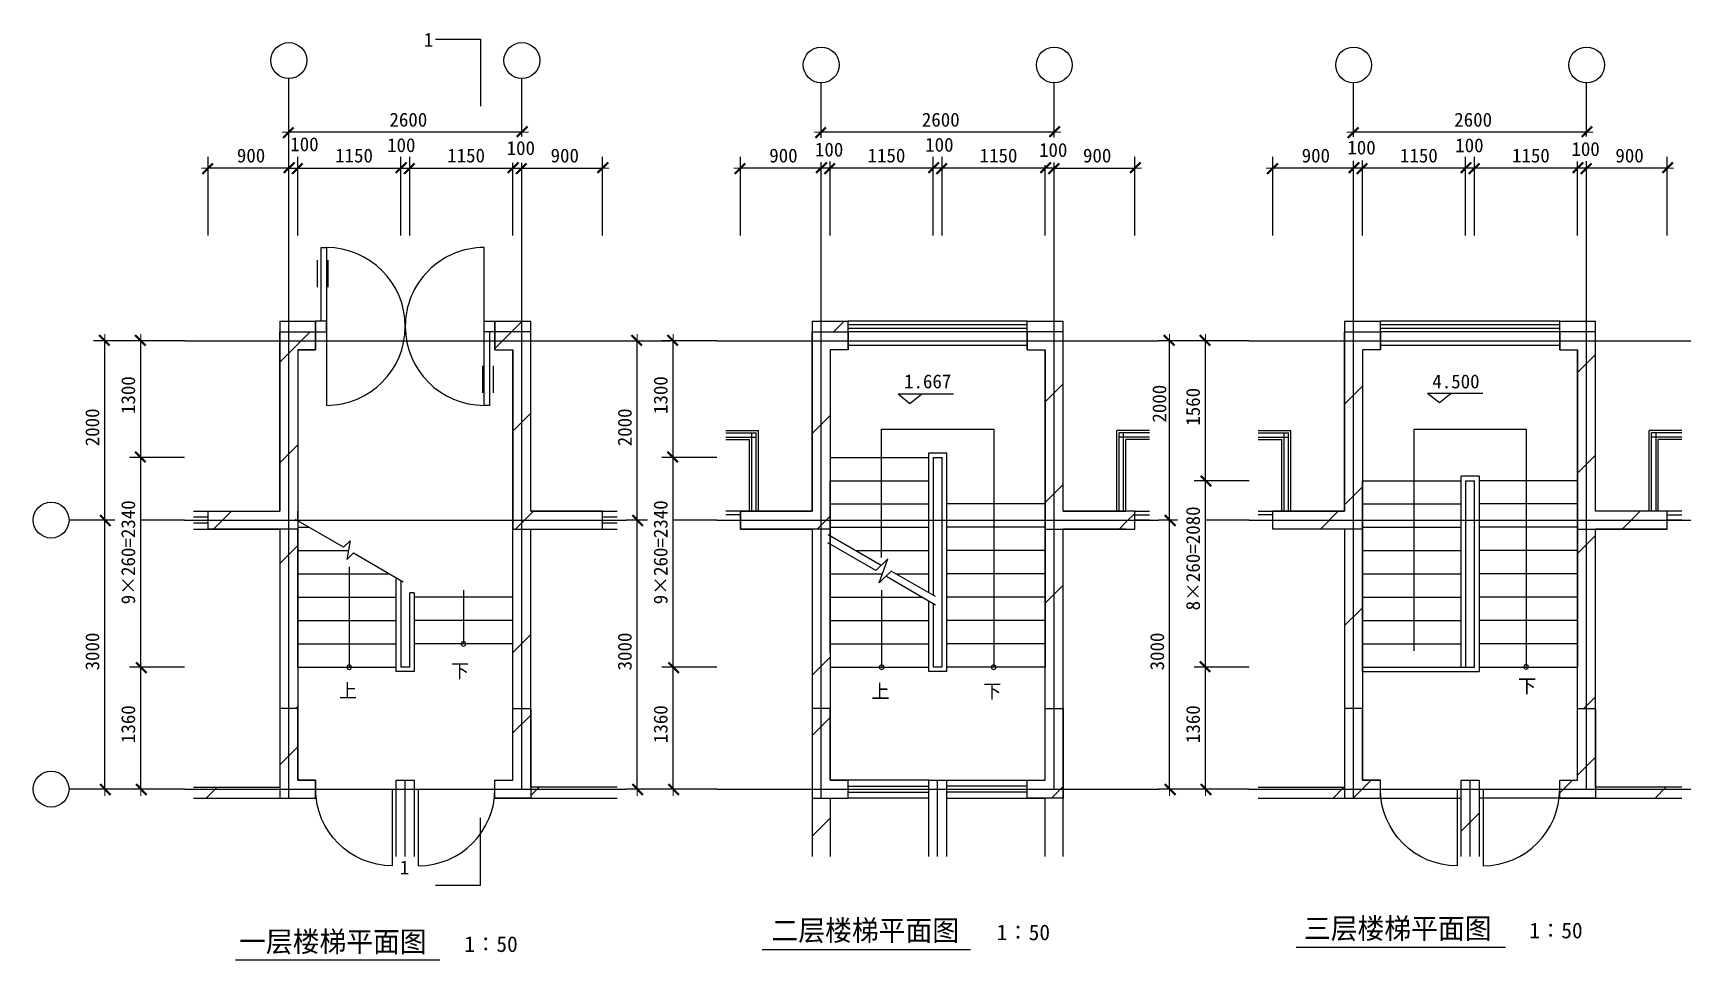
# Model space of a CAD drawing. Header units: metres. Extents: x 724 to 19218, y 17016 to 27352.
import ezdxf

# ---------------------------------------------------------------- set-up
doc = ezdxf.new("R2010")
doc.units = ezdxf.units.M
for name, color, linetype in [('AXIS', 3, 'Continuous'), ('BALCONY', 31, 'Continuous'), ('column', 142, 'Continuous'), ('DOTE', 1, 'Continuous'), ('PUB_DIM', 3, 'Continuous'), ('PUB_TEXT', 7, 'Continuous'), ('S_STAIR', 2, 'Continuous'), ('STAIR', 2, 'Continuous'), ('WALL', 5, 'Continuous'), ('WINDOW', 2, 'Continuous'), ('填充', 7, 'Continuous'), ('看线', 253, 'Continuous')]:
    doc.layers.add(name, color=color, linetype=linetype)
pattern_1 = [(45, (0, 0), (-561.266, 561.266), [])]

# ---------------------------------------------------------------- blocks, each defined once
blk = doc.blocks.new('_A19XPU')
for p, q in [((-0.49, 0.22), (-0.49, 0.37)), ((-0.43, 0.22), (-0.43, 0.37)), ((0.43, -0.22), (0.43, -0.37)), ((0.49, -0.22), (0.49, -0.37))]:
    blk.add_line(p, q)
for points in [[(-0.47, 0.03), (-0.47, 0.44), (-0.44, 0.44), (-0.44, -0.44)], [(0.47, -0.03), (0.47, -0.44), (0.44, -0.44), (0.44, 0.44)]]:
    blk.add_lwpolyline(points)
for points in [[(-0.5, 0.03), (-0.44, 0.03), (-0.44, -0.03), (-0.5, -0.03)], [(0.5, 0.03), (0.44, 0.03), (0.44, -0.03), (0.5, -0.03)]]:
    blk.add_lwpolyline(points, close=True)
for centre, start, end in [((-0.44, 0), 0, 90), ((0.44, 0), 90, 180), ((-0.44, 0), 270, 0), ((0.44, 0), 180, 270)]:
    blk.add_arc(centre, 0.44, start, end)
blk = doc.blocks.new('_dblk')
blk.add_line((-0.45, 0), (-0.45, -0.95))
blk.add_arc((-0.45, 0), 0.95, 270, 0)
blk = doc.blocks.new('_axiso')
blk.add_circle((0, 0), 0.5)
blk = doc.blocks.new('_wblk')
for p, q in [((-0.5, 0.5), (0.5, 0.5)), ((0.5, 0.17), (-0.5, 0.17)), ((0.5, -0.17), (-0.5, -0.17)), ((-0.5, -0.5), (0.5, -0.5))]:
    blk.add_line(p, q)
blk = doc.blocks.new('_dimx')
at = {"lineweight": 15}
blk.add_line((-150, 0), (150, 0), dxfattribs=at)
at = {"lineweight": 40}
blk.add_lwpolyline([(-107.7, -105.02), (124.88, 126.9)], dxfattribs=at)

msp = doc.modelspace()

# ---------------------------------------------------------------- hatches: boundary and pattern name
at = {"layer": '填充'}
h = msp.add_hatch(dxfattribs=at)
h.set_pattern_fill('ANSI31', scale=400)
h.paths.add_polyline_path([(3875.82, 24020.31), (3875.82, 24140.31), (3475.82, 24140.31), (3475.82, 24020.31)])
h = msp.add_hatch(dxfattribs=at)
h.set_pattern_fill('ANSI31', scale=400)
h.paths.add_polyline_path([(6275.82, 24020.31), (6275.82, 24140.31), (5875.82, 24140.31), (5875.82, 24020.31)])
h = msp.add_hatch(dxfattribs=at)
h.set_pattern_fill('ANSI31', scale=400)
h.paths.add_polyline_path([(9815.43, 24020.31), (9815.43, 24140.31), (9415.43, 24140.31), (9415.43, 24020.31)])
h = msp.add_hatch(dxfattribs=at)
h.set_pattern_fill('ANSI31', scale=400)
h.paths.add_polyline_path([(12215.43, 24020.31), (12215.43, 24140.31), (11815.43, 24140.31), (11815.43, 24020.31)])
h = msp.add_hatch(dxfattribs=at)
h.set_pattern_fill('ANSI31', scale=400)
h.paths.add_polyline_path([(15355.03, 24140.31), (15355.03, 24020.31), (15755.03, 24020.31), (15755.03, 24140.31)])
h = msp.add_hatch(dxfattribs=at)
h.set_pattern_fill('ANSI31', scale=400)
h.paths.add_polyline_path([(18155.03, 24020.31), (18155.03, 24140.31), (17755.03, 24140.31), (17755.03, 24020.31)])
h = msp.add_hatch(dxfattribs=at)
h.set_pattern_fill('AN31C', scale=250)
h.set_pattern_definition(pattern_1)
h.paths.add_polyline_path([(3675.82, 23820.31), (3875.82, 23820.31), (3875.82, 24020.31), (3475.82, 24020.31), (3475.82, 22020.31), (2675.82, 22020.31), (2675.82, 21820.31), (3475.82, 21820.31), (3675.82, 21820.31)])
h = msp.add_hatch(dxfattribs=at)
h.set_pattern_fill('AN31C', scale=250)
h.set_pattern_definition(pattern_1)
h.paths.add_polyline_path([(6275.82, 24020.31), (5875.82, 24020.31), (5875.82, 23820.31), (6075.82, 23820.31), (6075.82, 21820.31), (7075.82, 21820.31), (7075.82, 22020.31), (6275.82, 22020.31)])
h = msp.add_hatch(dxfattribs=at)
h.set_pattern_fill('AN31C', scale=250)
h.set_pattern_definition(pattern_1)
h.paths.add_polyline_path([(9615.43, 23820.31), (9815.43, 23820.31), (9815.43, 24020.31), (9415.43, 24020.31), (9415.43, 22020.31), (8615.43, 22020.31), (8615.43, 21820.31), (9415.43, 21820.31), (9615.43, 21820.31), (9615.43, 22360.31)])
h = msp.add_hatch(dxfattribs=at)
h.set_pattern_fill('AN31C', scale=250)
h.set_pattern_definition(pattern_1)
h.paths.add_polyline_path([(12215.43, 24020.31), (11815.43, 24020.31), (11815.43, 23820.31), (12015.43, 23820.31), (12015.43, 21820.31), (12915.43, 21820.31), (12915.43, 22020.31), (12215.43, 22020.31)])
h = msp.add_hatch(dxfattribs=at)
h.set_pattern_fill('AN31C', scale=250)
h.set_pattern_definition(pattern_1)
h.paths.add_polyline_path([(15555.03, 23820.31), (15755.03, 23820.31), (15755.03, 24020.31), (15355.03, 24020.31), (15355.03, 22020.31), (15291.76, 22020.31), (14555.03, 22020.31), (14555.03, 21820.31), (15555.03, 21820.31)])
h = msp.add_hatch(dxfattribs=at)
h.set_pattern_fill('AN31C', scale=250)
h.set_pattern_definition(pattern_1)
h.paths.add_polyline_path([(18155.03, 24020.31), (17755.03, 24020.31), (17755.03, 23820.31), (17955.03, 23820.31), (17955.03, 21820.31), (18955.03, 21820.31), (18955.03, 22020.31), (18218.29, 22020.31), (18155.03, 22020.31)])
h = msp.add_hatch(dxfattribs=at)
h.set_pattern_fill('AN31C', scale=250)
h.set_pattern_definition(pattern_1)
h.paths.add_polyline_path([(13015.43, 22020.31), (12915.43, 22020.31), (12915.43, 21820.31), (13015.43, 21820.31)])
h = msp.add_hatch(dxfattribs=at)
h.set_pattern_fill('ANSI31', scale=400)
h.paths.add_polyline_path([(3675.82, 21820.31), (3475.82, 21820.31), (3475.82, 19820.31), (3675.82, 19820.31)])
h = msp.add_hatch(dxfattribs=at)
h.set_pattern_fill('ANSI31', scale=400)
h.paths.add_polyline_path([(6075.82, 19820.31), (6275.82, 19820.31), (6275.82, 21820.31), (6075.82, 21820.31)])
h = msp.add_hatch(dxfattribs=at)
h.set_pattern_fill('ANSI31', scale=400)
h.paths.add_polyline_path([(9615.43, 21820.31), (9415.43, 21820.31), (9415.43, 19820.31), (9615.43, 19820.31)])
h = msp.add_hatch(dxfattribs=at)
h.set_pattern_fill('ANSI31', scale=400)
h.paths.add_polyline_path([(12215.43, 21820.31), (12015.43, 21820.31), (12015.43, 20280.31), (12015.43, 19820.31), (12215.43, 19820.31)])
h = msp.add_hatch(dxfattribs=at)
h.set_pattern_fill('ANSI31', scale=400)
h.paths.add_polyline_path([(15355.03, 19820.31), (15555.03, 19820.31), (15555.03, 21820.31), (15355.03, 21820.31)])
h = msp.add_hatch(dxfattribs=at)
h.set_pattern_fill('ANSI31', scale=400)
h.paths.add_polyline_path([(18155.03, 21820.31), (17955.03, 21820.31), (17955.03, 20280.31), (17955.03, 19820.31), (18155.03, 19820.31)])
h = msp.add_hatch(dxfattribs=at)
h.set_pattern_fill('AN31C', scale=250)
h.set_pattern_definition(pattern_1)
h.paths.add_polyline_path([(3675.82, 19820.31), (3475.82, 19820.31), (3475.82, 18940.31), (3475.82, 18820.31), (3875.82, 18820.31), (3875.82, 19020.31), (3675.82, 19020.31)])
h = msp.add_hatch(dxfattribs=at)
h.set_pattern_fill('AN31C', scale=250)
h.set_pattern_definition(pattern_1)
h.paths.add_polyline_path([(6275.82, 19820.31), (6075.82, 19820.31), (6075.82, 19020.31), (5875.82, 19020.31), (5875.82, 18820.31), (6275.82, 18820.31)])
h = msp.add_hatch(dxfattribs=at)
h.set_pattern_fill('AN31C', scale=250)
h.set_pattern_definition(pattern_1)
h.paths.add_polyline_path([(9615.43, 19820.31), (9415.43, 19820.31), (9415.43, 18820.31), (9815.43, 18820.31), (9815.43, 19020.31), (9615.43, 19020.31)])
h = msp.add_hatch(dxfattribs=at)
h.set_pattern_fill('AN31C', scale=250)
h.set_pattern_definition(pattern_1)
h.paths.add_polyline_path([(12215.43, 19820.31), (12015.43, 19820.31), (12015.43, 19020.31), (11815.43, 19020.31), (11815.43, 18820.31), (12015.43, 18820.31), (12215.43, 18820.31)])
h = msp.add_hatch(dxfattribs=at)
h.set_pattern_fill('AN31C', scale=250)
h.set_pattern_definition(pattern_1)
h.paths.add_polyline_path([(15555.03, 19820.31), (15355.03, 19820.31), (15355.03, 18820.31), (15755.03, 18820.31), (15755.03, 19020.31), (15555.03, 19020.31)])
h = msp.add_hatch(dxfattribs=at)
h.set_pattern_fill('AN31C', scale=250)
h.set_pattern_definition(pattern_1)
h.paths.add_polyline_path([(18155.03, 19820.31), (17955.03, 19820.31), (17955.03, 19020.31), (17755.03, 19020.31), (17755.03, 18820.31), (18155.03, 18820.31)])
h = msp.add_hatch(dxfattribs=at)
h.set_pattern_fill('ANSI31', scale=400)
h.paths.add_polyline_path([(3475.82, 18940.31), (2512.61, 18940.31), (2512.61, 18820.31), (3475.82, 18820.31)])
h = msp.add_hatch(dxfattribs=at)
h.set_pattern_fill('ANSI31', scale=400)
h.paths.add_polyline_path([(4975.82, 19020.31), (4775.82, 19020.31), (4775.82, 18170.14), (4975.82, 18170.14)])
h = msp.add_hatch(dxfattribs=at)
h.set_pattern_fill('ANSI31', scale=400)
h.paths.add_polyline_path([(7239.04, 18940.31), (6275.82, 18940.31), (6275.82, 18820.31), (7239.04, 18820.31)])
h = msp.add_hatch(dxfattribs=at)
h.set_pattern_fill('ANSI31', scale=400)
h.paths.add_polyline_path([(10715.43, 18170.14), (10915.43, 18170.14), (10915.43, 19020.31), (10715.43, 19020.31)])
h = msp.add_hatch(dxfattribs=at)
h.set_pattern_fill('ANSI31', scale=400)
h.paths.add_polyline_path([(15355.03, 18940.31), (14391.81, 18940.31), (14391.81, 18820.31), (15355.03, 18820.31)])
h = msp.add_hatch(dxfattribs=at)
h.set_pattern_fill('ANSI31', scale=400)
h.paths.add_polyline_path([(16855.03, 19020.31), (16655.03, 19020.31), (16655.03, 18170.14), (16855.03, 18170.14)])
h = msp.add_hatch(dxfattribs=at)
h.set_pattern_fill('ANSI31', scale=400)
h.paths.add_polyline_path([(19118.24, 18940.31), (18155.03, 18940.31), (18155.03, 18820.31), (19118.24, 18820.31)])
h = msp.add_hatch(dxfattribs=at)
h.set_pattern_fill('ANSI31', scale=400)
h.paths.add_polyline_path([(9615.43, 18820.31), (9415.43, 18820.31), (9415.43, 18170.14), (9615.43, 18170.14)])
h = msp.add_hatch(dxfattribs=at)
h.set_pattern_fill('ANSI31', scale=400)
h.paths.add_polyline_path([(12215.43, 18820.31), (12015.43, 18820.31), (12015.43, 18170.14), (12215.43, 18170.14)])

# ---------------------------------------------------------------- linework, layer by layer
for p, q in [((10374.26, 23328.32), (10505.96, 23221.68)), ((10374.26, 23328.32), (10991.4, 23328.32)), ((10505.96, 23221.68), (10637.67, 23328.32)), ((16281.32, 23337.22), (16413.03, 23230.57)), ((16281.32, 23337.22), (16898.46, 23337.22)), ((16413.03, 23230.57), (16544.73, 23337.22)), ((2981.45, 17016.06), (5260.17, 17016.06)), ((8856.67, 17133.19), (11181.74, 17133.19)), ((14814.94, 17156.53), (17151.52, 17156.53))]:
    msp.add_line(p, q)
at = {"layer": 'AXIS'}
for p, q in [((3575.82, 25195.6), (3575.82, 26846.13)), ((6175.82, 26197.63), (6175.82, 26846.13)), ((9515.43, 26185.56), (9515.43, 26796.65)), ((12115.4, 26187.59), (12115.4, 26796.65)), ((15455.03, 26194.68), (15455.03, 26796.65)), ((18055.03, 26199.79), (18055.03, 26796.65)), ((3575.82, 25096.65), (3575.82, 26371.65)), ((6175.32, 26246.65), (3576.32, 26246.65)), ((12114.93, 26246.65), (9515.93, 26246.65)), ((18054.53, 26246.65), (15455.53, 26246.65)), ((2675.82, 25096.65), (2675.82, 25971.65)), ((3575.82, 25096.65), (3575.82, 25971.65)), ((6175.82, 25195.6), (6175.82, 25904.36)), ((7075.82, 25096.65), (7075.82, 25971.65)), ((8615.43, 25096.65), (8615.43, 25971.65)), ((9515.43, 25096.65), (9515.43, 25914.42)), ((9615.43, 25096.65), (9615.43, 25919.17)), ((10765.43, 25096.65), (10765.43, 25971.65)), ((10765.43, 25096.65), (10765.43, 25971.65)), ((10865.43, 25096.65), (10865.43, 25971.65)), ((10865.43, 25096.65), (10865.43, 25971.65)), ((12115.4, 25096.65), (12115.4, 25910.17)), ((13015.43, 25096.65), (13015.43, 25971.65)), ((15455.03, 25096.65), (15455.03, 25925.88)), ((18055.03, 25096.65), (18055.03, 25922.05)), ((3575.32, 25846.65), (2676.32, 25846.65)), ((6176.32, 25846.65), (7075.32, 25846.65)), ((9514.93, 25846.65), (8615.93, 25846.65)), ((9514.93, 25846.65), (9514.43, 25846.65)), ((9615.43, 25846.65), (9515.43, 25846.65)), ((10764.93, 25846.65), (9615.93, 25846.65)), ((9615.93, 25846.65), (9616.43, 25846.65)), ((10764.93, 25846.65), (10764.43, 25846.65)), ((10865.43, 25846.65), (10765.43, 25846.65)), ((12014.93, 25846.65), (10865.93, 25846.65)), ((10865.93, 25846.65), (10866.43, 25846.65)), ((12014.93, 25846.65), (12014.43, 25846.65)), ((12015.43, 25096.65), (12015.43, 25879.43)), ((12115.43, 25846.65), (12015.43, 25846.65)), ((12115.93, 25846.65), (13014.93, 25846.65)), ((12115.93, 25846.65), (12116.43, 25846.65))]:
    msp.add_line(p, q, dxfattribs=at)
at = {"layer": 'BALCONY'}
for p, q in [((8452.21, 22920.31), (8815.43, 22920.31)), ((8452.21, 22820.31), (8715.43, 22820.31)), ((8715.43, 22020.31), (8715.43, 22820.31)), ((8815.43, 22020.31), (8815.43, 22920.31)), ((12815.43, 22020.31), (12815.43, 22920.31)), ((13178.64, 22920.31), (12815.43, 22920.31)), ((12915.43, 22020.31), (12915.43, 22820.31)), ((13178.64, 22820.31), (12915.43, 22820.31)), ((14391.81, 22920.31), (14755.03, 22920.31)), ((14391.81, 22820.31), (14655.03, 22820.31)), ((14655.03, 22020.31), (14655.03, 22820.31)), ((14755.03, 22020.31), (14755.03, 22920.31)), ((18755.03, 22020.31), (18755.03, 22920.31)), ((19118.24, 22920.31), (18755.03, 22920.31)), ((18855.03, 22020.31), (18855.03, 22820.31)), ((19118.24, 22820.31), (18855.03, 22820.31))]:
    msp.add_line(p, q, dxfattribs=at)
at = {"layer": 'column'}
for points in [[(3475.82, 24020.31), (3875.82, 24020.31), (3875.82, 23820.31), (3675.82, 23820.31), (3675.82, 21820.31), (2675.82, 21820.31), (2675.82, 22020.31), (3412.56, 22020.31), (3475.82, 22020.31), (3475.82, 24020.31)], [(6275.82, 24020.31), (5875.82, 24020.31), (5875.82, 23820.31), (6075.82, 23820.31), (6075.82, 21820.31), (7075.82, 21820.31), (7075.82, 22020.31), (6339.09, 22020.31), (6275.82, 22020.31), (6275.82, 24020.31)], [(9415.43, 24020.31), (9815.43, 24020.31), (9815.43, 23820.31), (9615.43, 23820.31), (9615.43, 21820.31), (8615.43, 21820.31), (8615.43, 22020.31), (9352.16, 22020.31), (9415.43, 22020.31), (9415.43, 24020.31)], [(12215.43, 24020.31), (11815.43, 24020.31), (11815.43, 23820.31), (12015.43, 23820.31), (12015.43, 21820.31), (13015.43, 21820.31), (13015.43, 22020.31), (12278.69, 22020.31), (12215.43, 22020.31), (12215.43, 24020.31)], [(15355.03, 24020.31), (15755.03, 24020.31), (15755.03, 23820.31), (15555.03, 23820.31), (15555.03, 21820.31), (14555.03, 21820.31), (14555.03, 22020.31), (15291.76, 22020.31), (15355.03, 22020.31), (15355.03, 24020.31)], [(18155.03, 24020.31), (17755.03, 24020.31), (17755.03, 23820.31), (17955.03, 23820.31), (17955.03, 21820.31), (18955.03, 21820.31), (18955.03, 22020.31), (18218.29, 22020.31), (18155.03, 22020.31), (18155.03, 24020.31)], [(3675.82, 19820.31), (3475.82, 19820.31), (3475.82, 18820.31), (3875.82, 18820.31), (3875.82, 19020.31), (3675.82, 19020.31)], [(6075.82, 19820.31), (6275.82, 19820.31), (6275.82, 18820.31), (5875.82, 18820.31), (5875.82, 19020.31), (6075.82, 19020.31)], [(9615.43, 19820.31), (9415.43, 19820.31), (9415.43, 18820.31), (9815.43, 18820.31), (9815.43, 19020.31), (9615.43, 19020.31)], [(12015.43, 19820.31), (12215.43, 19820.31), (12215.43, 18820.31), (11815.43, 18820.31), (11815.43, 19020.31), (12015.43, 19020.31)], [(15555.03, 19820.31), (15355.03, 19820.31), (15355.03, 18820.31), (15755.03, 18820.31), (15755.03, 19020.31), (15555.03, 19020.31)], [(17955.03, 19820.31), (18155.03, 19820.31), (18155.03, 18820.31), (17755.03, 18820.31), (17755.03, 19020.31), (17955.03, 19020.31)]]:
    msp.add_lwpolyline(points, close=True, dxfattribs=at)
at = {"layer": 'DOTE'}
for p, q in [((3575.82, 18820.31), (3575.82, 25195.6)), ((6175.82, 18920.31), (6175.82, 25195.6)), ((9515.43, 18820.31), (9515.43, 25096.65)), ((12115.43, 18920.31), (12115.43, 25096.65)), ((15455.03, 18820.31), (15455.03, 25096.65)), ((18055.03, 18920.31), (18055.03, 25096.65)), ((2412.61, 23920.31), (7831.35, 23920.31)), ((8352.21, 23920.31), (13278.64, 23920.31)), ((14291.81, 23920.31), (19218.24, 23920.31)), ((2412.61, 21920.31), (7339.04, 21920.31)), ((8352.21, 21920.31), (13278.64, 21920.31)), ((14291.81, 21920.31), (19218.24, 21920.31)), ((2412.61, 18920.31), (7339.04, 18920.31)), ((4875.82, 18170.14), (4875.82, 19020.31)), ((8352.21, 18920.31), (13278.64, 18920.31)), ((10815.43, 18170.14), (10815.43, 19020.31)), ((14291.81, 18920.31), (19218.24, 18920.31)), ((16755.03, 18170.14), (16755.03, 19020.31))]:
    msp.add_line(p, q, dxfattribs=at)
at = {"layer": 'PUB_DIM'}
for p, q in [((3575.82, 25096.65), (3575.82, 25971.65)), ((3675.82, 25096.65), (3675.82, 25971.65)), ((3675.82, 25096.65), (3675.82, 25971.65)), ((4825.82, 25096.65), (4825.82, 25971.65)), ((4825.82, 25096.65), (4825.82, 25971.65)), ((4925.82, 25096.65), (4925.82, 25971.65)), ((4925.82, 25096.65), (4925.82, 25971.65)), ((6075.82, 25096.65), (6075.82, 25906.09)), ((14555.03, 25096.65), (14555.03, 25971.65)), ((15455.03, 25096.65), (15455.03, 25924.73)), ((15555.03, 25096.65), (15555.03, 25930.67)), ((16705.03, 25096.65), (16705.03, 25971.65)), ((16705.03, 25096.65), (16705.03, 25971.65)), ((16805.03, 25096.65), (16805.03, 25971.65)), ((16805.03, 25096.65), (16805.03, 25971.65)), ((17955.03, 25096.65), (17955.03, 25918.76)), ((18955.03, 25096.65), (18955.03, 25971.65)), ((3575.32, 25846.65), (3574.82, 25846.65)), ((3575.82, 25846.65), (3675.82, 25846.65)), ((3676.32, 25846.65), (4825.32, 25846.65)), ((3676.32, 25846.65), (3676.82, 25846.65)), ((4825.32, 25846.65), (4824.82, 25846.65)), ((4825.82, 25846.65), (4925.82, 25846.65)), ((4926.32, 25846.65), (6075.32, 25846.65)), ((4926.32, 25846.65), (4926.82, 25846.65)), ((6075.32, 25846.65), (6074.82, 25846.65)), ((6075.82, 25846.65), (6175.82, 25846.65)), ((6176.32, 25846.65), (6176.82, 25846.65)), ((15454.53, 25846.65), (14555.53, 25846.65)), ((15454.53, 25846.65), (15454.03, 25846.65)), ((15555.03, 25846.65), (15455.03, 25846.65)), ((15555.53, 25846.65), (15556.03, 25846.65)), ((16704.53, 25846.65), (15555.53, 25846.65)), ((16704.53, 25846.65), (16704.03, 25846.65)), ((16805.03, 25846.65), (16705.03, 25846.65)), ((16805.53, 25846.65), (16806.03, 25846.65)), ((17954.53, 25846.65), (16805.53, 25846.65)), ((17954.53, 25846.65), (17954.03, 25846.65)), ((18055.03, 25846.65), (17955.03, 25846.65)), ((18055.53, 25846.65), (18056.03, 25846.65)), ((18954.53, 25846.65), (18055.53, 25846.65)), ((2412.61, 23920.31), (1399.44, 23920.31)), ((1524.44, 21920.81), (1524.44, 23919.81)), ((2412.61, 23920.31), (1799.44, 23920.31)), ((1924.44, 22620.81), (1924.44, 23919.81)), ((7464.04, 21920.81), (7464.04, 23919.81)), ((8352.21, 23920.31), (7739.04, 23920.31)), ((7864.04, 22620.81), (7864.04, 23919.81)), ((14291.81, 23920.31), (13278.64, 23920.31)), ((13403.64, 21920.81), (13403.64, 23919.81)), ((14291.81, 23920.31), (13678.64, 23920.31)), ((13803.64, 22360.81), (13803.64, 23919.81)), ((2412.61, 22620.31), (1799.44, 22620.31)), ((2412.61, 22620.31), (1799.44, 22620.31)), ((1924.44, 20280.81), (1924.44, 22619.81)), ((8352.21, 22620.31), (7739.04, 22620.31)), ((8352.21, 22620.31), (7739.04, 22620.31)), ((7864.04, 20280.81), (7864.04, 22619.81)), ((14291.81, 22360.31), (13678.64, 22360.31)), ((14291.81, 22360.31), (13678.64, 22360.31)), ((13803.64, 20280.81), (13803.64, 22359.81)), ((1634.83, 21920.31), (1124.44, 21920.31)), ((1602.86, 21920.31), (1399.44, 21920.31)), ((1524.44, 18920.81), (1524.44, 21919.81)), ((2412.61, 21920.31), (1914.28, 21920.31)), ((7579.14, 21920.31), (7339.04, 21920.31)), ((7464.04, 18920.81), (7464.04, 21919.81)), ((8352.21, 21920.31), (7859.87, 21920.31)), ((13490.26, 21920.31), (13278.64, 21920.31)), ((13403.64, 18920.81), (13403.64, 21919.81)), ((14291.81, 21920.31), (13794.97, 21920.31)), ((2412.61, 20280.31), (1799.44, 20280.31)), ((2412.61, 20280.31), (1799.44, 20280.31)), ((1924.44, 18920.81), (1924.44, 20279.81)), ((8352.21, 20280.31), (7739.04, 20280.31)), ((8352.21, 20280.31), (7739.04, 20280.31)), ((7864.04, 18920.81), (7864.04, 20279.81)), ((14291.81, 20280.31), (13678.64, 20280.31)), ((14291.81, 20280.31), (13678.64, 20280.31)), ((13803.64, 18920.81), (13803.64, 20279.81)), ((2412.61, 18920.31), (1124.44, 18920.31)), ((2412.61, 18920.31), (1399.44, 18920.31)), ((2412.61, 18920.31), (1799.44, 18920.31)), ((8352.21, 18920.31), (7339.04, 18920.31)), ((8352.21, 18920.31), (7739.04, 18920.31)), ((14291.81, 18920.31), (13278.64, 18920.31)), ((14291.81, 18920.31), (13678.64, 18920.31))]:
    msp.add_line(p, q, dxfattribs=at)
at = {"layer": 'S_STAIR'}
for p, q in [((5213.47, 27286.04), (5713.47, 27286.04)), ((5713.47, 27286.04), (5713.47, 26536.04)), ((5713.47, 17848.26), (5713.47, 18598.26)), ((5213.47, 17848.26), (5713.47, 17848.26))]:
    msp.add_line(p, q, dxfattribs=at)
at = {"layer": 'STAIR'}
for p, q in [((9615.43, 22620.31), (10715.43, 22620.31)), ((10715.43, 21109.55), (10715.43, 22670.31)), ((10715.43, 22670.31), (10915.43, 22670.31)), ((10765.43, 22620.31), (10765.43, 21080.68)), ((10765.43, 22620.31), (10865.43, 22620.31)), ((10865.43, 20280.31), (10865.43, 22620.31)), ((10915.43, 22670.31), (10915.43, 20230.31)), ((16655.03, 20280.31), (16655.03, 22410.31)), ((16855.03, 22410.31), (16655.03, 22410.31)), ((16855.03, 22410.31), (16855.03, 20230.31)), ((9615.43, 21744.69), (9615.43, 22360.31)), ((9615.43, 22360.31), (10715.43, 22360.31)), ((12015.43, 22360.31), (12015.43, 20280.31)), ((15555.03, 20230.31), (15555.03, 22360.31)), ((15555.03, 22360.31), (16655.03, 22360.31)), ((16705.03, 22360.31), (16705.03, 20280.31)), ((16705.03, 22360.31), (16805.03, 22360.31)), ((16805.03, 20280.31), (16805.03, 22360.31)), ((17955.03, 22360.31), (16855.03, 22360.31)), ((17955.03, 22360.31), (17955.03, 20280.31)), ((3675.82, 21904.69), (3675.82, 22020.31)), ((9615.43, 22100.31), (10715.43, 22100.31)), ((12015.43, 22100.31), (10915.43, 22100.31)), ((15555.03, 22100.31), (16655.03, 22100.31)), ((17955.03, 22100.31), (16855.03, 22100.31)), ((4185.87, 21617.81), (3649.84, 21927.32)), ((3675.82, 21840.31), (3800.53, 21840.31)), ((9615.43, 21840.31), (10715.43, 21840.31)), ((12015.43, 21840.31), (10915.43, 21840.31)), ((15555.03, 21840.31), (16655.03, 21840.31)), ((17955.03, 21840.31), (16855.03, 21840.31)), ((3675.82, 20280.31), (3675.82, 21812.32)), ((4185.87, 21617.81), (4259.93, 21690.53)), ((4259.93, 21690.53), (4222.47, 21481.21)), ((10125.47, 21357.81), (9589.45, 21667.32)), ((10184.72, 21415.98), (9592.61, 21757.87)), ((9615.43, 20440.31), (9615.43, 21812.32)), ((3675.82, 21580.31), (4240.21, 21580.31)), ((4296.53, 21553.92), (4222.47, 21481.21)), ((4296.53, 21553.92), (4851.8, 21233.31)), ((9900.12, 21580.31), (10715.43, 21580.31)), ((10258.78, 21488.69), (10125.47, 21357.81)), ((10162.07, 21221.21), (10258.78, 21488.69)), ((12015.43, 21580.31), (10915.43, 21580.31)), ((15555.03, 21580.31), (16655.03, 21580.31)), ((17955.03, 21580.31), (16855.03, 21580.31)), ((3675.82, 21320.31), (4701.12, 21320.31)), ((4775.82, 20230.31), (4775.82, 21277.18)), ((9615.43, 21320.31), (10190.43, 21320.31)), ((10295.38, 21352.09), (10162.07, 21221.21)), ((10791.41, 20973.31), (10236.13, 21293.92)), ((10789.72, 21066.66), (10295.38, 21352.09)), ((10350.42, 21320.31), (10715.43, 21320.31)), ((12015.43, 21320.31), (10915.43, 21320.31)), ((15555.03, 21320.31), (16655.03, 21320.31)), ((17955.03, 21320.31), (16855.03, 21320.31)), ((4825.82, 21248.31), (4825.82, 20280.31)), ((4925.82, 20280.31), (4925.82, 21110.31)), ((4975.82, 21110.31), (4925.82, 21110.31)), ((4975.82, 21110.31), (4975.82, 20230.31)), ((3675.82, 21060.31), (4775.82, 21060.31)), ((6075.82, 21060.31), (4975.82, 21060.31)), ((9615.43, 21060.31), (10640.72, 21060.31)), ((10715.43, 20230.31), (10715.43, 21017.18)), ((10765.43, 20988.31), (10765.43, 20280.31)), ((12015.43, 21060.31), (10915.43, 21060.31)), ((15555.03, 21060.31), (16655.03, 21060.31)), ((17955.03, 21060.31), (16855.03, 21060.31)), ((3675.82, 20800.31), (4775.82, 20800.31)), ((6075.82, 20800.31), (4975.82, 20800.31)), ((9615.43, 20800.31), (10715.43, 20800.31)), ((12015.43, 20800.31), (10915.43, 20800.31)), ((15555.03, 20800.31), (16655.03, 20800.31)), ((17955.03, 20800.31), (16855.03, 20800.31)), ((3675.82, 20540.31), (4775.82, 20540.31)), ((6075.82, 20540.31), (4975.82, 20540.31)), ((9615.43, 20540.31), (10715.43, 20540.31)), ((12015.43, 20540.31), (10915.43, 20540.31)), ((15555.03, 20540.31), (16655.03, 20540.31)), ((17955.03, 20540.31), (16855.03, 20540.31)), ((3675.82, 20280.31), (4775.82, 20280.31)), ((4975.82, 20230.31), (4775.82, 20230.31)), ((4925.82, 20280.31), (4825.82, 20280.31)), ((9615.43, 20280.31), (10715.43, 20280.31)), ((10915.43, 20230.31), (10715.43, 20230.31)), ((10865.43, 20280.31), (10765.43, 20280.31)), ((12015.43, 20280.31), (10915.43, 20280.31)), ((15555.03, 20280.31), (16805.03, 20280.31)), ((15555.03, 20230.31), (16855.03, 20230.31)), ((16855.03, 20280.31), (17955.03, 20280.31))]:
    msp.add_line(p, q, dxfattribs=at)
for points in [[(10190.43, 21502.31), (10190.43, 22935.31), (11440.43, 22935.31), (11440.43, 20280.31)], [(16130.03, 20462.31), (16130.03, 22935.31), (17380.03, 22935.31), (17380.03, 20280.31)], [(4250.82, 21398.31), (4250.82, 20280.31)], [(5525.82, 21138.31), (5525.82, 20540.31)], [(10190.43, 21138.31), (10190.43, 20280.31)]]:
    msp.add_lwpolyline(points, dxfattribs=at)
for points in [[(5500.82, 20540.31, 1), (5550.82, 20540.31, 1)], [(4225.82, 20280.31, 1), (4275.82, 20280.31, 1)], [(10165.43, 20280.31, 1), (10215.43, 20280.31, 1)], [(11415.43, 20280.31, 1), (11465.43, 20280.31, 1)], [(17355.35, 20284.33, 1), (17405.35, 20284.33, 1)]]:
    msp.add_lwpolyline(points, format="xyb", close=True, dxfattribs=at)
at = {"layer": 'WALL'}
for p, q in [((3475.82, 24140.31), (3475.82, 22020.31)), ((3475.82, 24140.31), (3875.82, 24140.31)), ((3875.82, 23820.31), (3875.82, 24140.31)), ((5875.82, 24140.31), (6275.82, 24140.31)), ((5875.82, 23820.31), (5875.82, 24140.31)), ((6275.82, 22020.31), (6275.82, 24140.31)), ((9415.43, 24140.31), (9415.43, 22020.31)), ((9415.43, 24140.31), (9815.43, 24140.31)), ((9815.43, 23820.31), (9815.43, 24140.31)), ((11815.43, 23820.31), (11815.43, 24140.31)), ((11815.43, 24140.31), (12215.43, 24140.31)), ((12215.43, 22020.31), (12215.43, 24140.31)), ((15355.03, 24140.31), (15355.03, 22020.31)), ((15355.03, 24140.31), (15755.03, 24140.31)), ((15755.03, 23820.31), (15755.03, 24140.31)), ((17755.03, 24140.31), (18155.03, 24140.31)), ((17755.03, 23820.31), (17755.03, 24140.31)), ((18155.03, 22020.31), (18155.03, 24140.31)), ((3675.82, 23820.31), (3675.82, 19020.31)), ((3675.82, 23820.31), (3875.82, 23820.31)), ((5875.82, 23820.31), (6075.82, 23820.31)), ((6075.82, 19020.31), (6075.82, 23820.31)), ((9615.43, 23820.31), (9615.43, 19020.31)), ((9815.43, 23820.31), (9615.43, 23820.31)), ((11815.43, 23820.31), (12015.43, 23820.31)), ((12015.43, 19020.31), (12015.43, 23820.31)), ((15555.03, 23820.31), (15555.03, 19020.31)), ((15755.03, 23820.31), (15555.03, 23820.31)), ((17755.03, 23820.31), (17955.03, 23820.31)), ((17955.03, 19020.31), (17955.03, 23820.31)), ((2675.82, 22020.31), (3475.82, 22020.31)), ((2675.82, 21820.31), (2675.82, 22020.31)), ((6275.82, 22020.31), (7075.82, 22020.31)), ((7075.82, 21820.31), (7075.82, 22020.31)), ((9415.43, 22020.31), (8615.43, 22020.31)), ((8615.43, 22020.31), (8615.43, 21820.31)), ((12215.43, 22020.31), (12915.43, 22020.31)), ((15355.03, 22020.31), (14555.03, 22020.31)), ((14555.03, 21820.31), (14555.03, 22020.31)), ((18955.03, 22020.31), (18155.03, 22020.31)), ((18955.03, 21820.31), (18955.03, 22020.31)), ((2675.82, 21820.31), (3475.82, 21820.31)), ((3475.82, 21820.31), (3475.82, 18940.31)), ((6275.82, 18940.31), (6275.82, 21820.31)), ((6275.82, 21820.31), (7075.82, 21820.31)), ((8615.43, 21820.31), (9415.43, 21820.31)), ((9415.43, 21820.31), (9415.43, 18170.14)), ((12215.43, 18170.14), (12215.43, 21820.31)), ((12915.43, 21820.31), (12215.43, 21820.31)), ((15355.03, 21820.31), (14555.03, 21820.31)), ((15355.03, 21820.31), (15355.03, 18940.31)), ((18155.03, 18940.31), (18155.03, 21820.31)), ((18955.03, 21820.31), (18155.03, 21820.31)), ((2512.61, 18940.31), (3475.82, 18940.31)), ((3675.82, 19020.31), (3875.82, 19020.31)), ((3875.82, 19020.31), (3875.82, 18820.31)), ((4775.82, 18170.14), (4775.82, 19020.31)), ((4775.82, 19020.31), (4975.82, 19020.31)), ((4975.82, 19020.31), (4975.82, 18170.14)), ((5875.82, 18820.31), (5875.82, 19020.31)), ((5875.82, 19020.31), (6075.82, 19020.31)), ((7239.04, 18940.31), (6275.82, 18940.31)), ((9615.43, 19020.31), (9815.43, 19020.31)), ((9815.43, 18820.31), (9815.43, 19020.31)), ((10715.43, 18170.14), (10715.43, 19020.31)), ((10715.43, 19020.31), (10915.43, 19020.31)), ((10915.43, 19020.31), (10915.43, 18170.14)), ((11815.43, 18820.31), (11815.43, 19020.31)), ((11815.43, 19020.31), (12015.43, 19020.31)), ((14391.81, 18940.31), (15355.03, 18940.31)), ((15555.03, 19020.31), (15755.03, 19020.31)), ((15755.03, 18820.31), (15755.03, 19020.31)), ((16655.03, 18170.14), (16655.03, 19020.31)), ((16655.03, 19020.31), (16855.03, 19020.31)), ((16855.03, 19020.31), (16855.03, 18170.14)), ((17755.03, 18820.31), (17755.03, 19020.31)), ((17755.03, 19020.31), (17955.03, 19020.31)), ((19118.24, 18940.31), (18155.03, 18940.31)), ((2512.61, 18820.31), (3875.82, 18820.31)), ((5875.82, 18820.31), (7239.04, 18820.31)), ((9615.43, 18820.31), (9615.43, 18170.14)), ((9615.43, 18820.31), (9815.43, 18820.31)), ((11815.43, 18820.31), (12015.43, 18820.31)), ((12015.43, 18170.14), (12015.43, 18820.31)), ((14391.81, 18820.31), (15755.03, 18820.31)), ((17755.03, 18820.31), (19118.24, 18820.31))]:
    msp.add_line(p, q, dxfattribs=at)
at = {"layer": 'WINDOW'}
for p, q in [((2512.61, 22020.31), (2675.82, 22020.31)), ((7075.82, 22020.31), (7239.04, 22020.31)), ((8615.43, 22020.31), (8452.21, 22020.31)), ((13015.43, 22020.31), (13178.64, 22020.31)), ((14391.81, 22020.31), (14555.03, 22020.31)), ((19118.24, 22020.31), (18955.03, 22020.31)), ((2675.82, 21953.65), (2512.61, 21953.65)), ((2675.82, 21886.98), (2512.61, 21886.98)), ((7239.04, 21953.65), (7075.82, 21953.65)), ((7239.04, 21886.98), (7075.82, 21886.98)), ((2512.61, 21820.31), (2675.82, 21820.31)), ((7075.82, 21820.31), (7239.04, 21820.31)), ((15755.03, 18820.31), (16655.03, 18820.31)), ((17755.03, 18820.31), (16855.03, 18820.31))]:
    msp.add_line(p, q, dxfattribs=at)
for points in [[(8452.21, 21920.31), (8615.43, 21920.31), (8615.43, 21980.31), (8452.21, 21980.31)], [(13178.64, 21920.31), (13015.43, 21920.31), (13015.43, 21980.31), (13178.64, 21980.31)], [(14391.81, 21920.31), (14555.03, 21920.31), (14555.03, 21980.31), (14391.81, 21980.31)], [(19118.24, 21920.31), (18955.03, 21920.31), (18955.03, 21980.31), (19118.24, 21980.31)]]:
    msp.add_lwpolyline(points, dxfattribs=at)
at = {"layer": '看线'}
for p, q in [((9815.43, 23920.31), (11815.43, 23920.31)), ((9815.43, 23870.31), (11815.43, 23870.31)), ((15755.03, 23920.31), (17755.03, 23920.31)), ((15755.03, 23870.31), (17755.03, 23870.31)), ((8452.21, 22895.31), (8790.43, 22895.31)), ((8452.21, 22845.31), (8790.43, 22845.31)), ((8740.43, 22020.31), (8740.43, 22895.31)), ((8790.43, 22020.31), (8790.43, 22895.31)), ((12840.43, 22020.31), (12840.43, 22895.31)), ((13178.64, 22895.31), (12840.43, 22895.31)), ((13178.64, 22845.31), (12840.43, 22845.31)), ((12890.43, 22020.31), (12890.43, 22895.31)), ((14391.81, 22895.31), (14730.03, 22895.31)), ((14391.81, 22845.31), (14730.03, 22845.31)), ((14680.03, 22020.31), (14680.03, 22895.31)), ((14730.03, 22020.31), (14730.03, 22895.31)), ((18780.03, 22020.31), (18780.03, 22895.31)), ((19118.24, 22895.31), (18780.03, 22895.31)), ((19118.24, 22845.31), (18780.03, 22845.31)), ((18830.03, 22020.31), (18830.03, 22895.31))]:
    msp.add_line(p, q, dxfattribs=at)

# ---------------------------------------------------------------- block references
at = {"layer": 'AXIS'}
for name, p, xscale, yscale, zscale in [('_axiso', (3576.82, 27046.13), 400, 400, 400), ('_axiso', (6176.82, 27046.13), 400, 400, 400), ('_axiso', (9516.43, 26996.65), 400, 400, 400), ('_axiso', (12116.43, 26996.65), 400, 400, 400), ('_axiso', (15456.03, 26996.65), 400, 400, 400), ('_axiso', (18056.03, 26996.65), 400, 400, 400), ('_dimx', (6175.82, 26246.65), 0.5, 0.5, 0.5), ('_dimx', (12115.43, 26246.65), 0.5, 0.5, 0.5), ('_dimx', (18055.03, 26246.65), 0.5, 0.5, 0.5), ('_dimx', (7075.82, 25846.65), 0.5, 0.5, 0.5), ('_dimx', (9515.43, 25846.65), 0.5, 0.5, 0.5), ('_dimx', (10765.43, 25846.65), 0.5, 0.5, 0.5), ('_dimx', (12015.43, 25846.65), 0.5, 0.5, 0.5), ('_dimx', (13015.43, 25846.65), 0.5, 0.5, 0.5), ('_axiso', (924.44, 21920.31), 400, 400, 400), ('_axiso', (924.44, 18920.31), 400, 400, 400)]:
    msp.add_blockref(name, p, dxfattribs=dict(at, xscale=xscale, yscale=yscale, zscale=zscale))
at = {"layer": 'AXIS', "xscale": 0.5, "yscale": 0.5, "zscale": 0.5, "rotation": 180}
for p in [(3575.82, 26246.65), (9515.43, 26246.65), (15455.03, 26246.65), (2675.82, 25846.65), (6175.82, 25846.65), (8615.43, 25846.65), (9615.43, 25846.65), (10865.43, 25846.65), (12115.43, 25846.65)]:
    msp.add_blockref('_dimx', p, dxfattribs=at)
at = {"layer": 'PUB_DIM', "xscale": 0.5, "yscale": 0.5, "zscale": 0.5}
for p in [(3575.82, 25846.65), (4825.82, 25846.65), (6075.82, 25846.65), (15455.03, 25846.65), (16705.03, 25846.65), (17955.03, 25846.65), (18955.03, 25846.65)]:
    msp.add_blockref('_dimx', p, dxfattribs=at)
for p, rotation in [((3675.82, 25846.65), 180), ((4925.82, 25846.65), 180), ((14555.03, 25846.65), 180), ((15555.03, 25846.65), 180), ((16805.03, 25846.65), 180), ((18055.03, 25846.65), 180), ((1524.44, 23920.31), 90), ((1924.44, 23920.31), 90), ((7464.04, 23920.31), 90), ((7864.04, 23920.31), 90), ((13403.64, 23920.31), 90), ((13803.64, 23920.31), 90), ((1924.44, 22620.31), 90), ((7864.04, 22620.31), 90), ((13803.64, 22360.31), 270), ((1524.44, 21920.31), 270), ((7464.04, 21920.31), 270), ((13403.64, 21920.31), 270), ((1924.44, 20280.31), 270), ((7864.04, 20280.31), 270), ((13803.64, 20280.31), 90), ((1524.44, 18920.31), 270), ((1924.44, 18920.31), 270), ((7464.04, 18920.31), 270), ((7864.04, 18920.31), 270), ((13403.64, 18920.31), 270), ((13803.64, 18920.31), 270)]:
    msp.add_blockref('_dimx', p, dxfattribs=dict(at, rotation=rotation))
at = {"layer": 'WINDOW', "rotation": 180}
for name, p, xscale, yscale, zscale in [('_A19XPU', (4875.82, 24080.31), 2000, 2000, 2000), ('_wblk', (10815.43, 24080.31), 2000, 120, 2000), ('_wblk', (16755.03, 24080.31), 2000, 120, 2000), ('_dblk', (4325.82, 18920.31), 900, -900, 900), ('_dblk', (5425.82, 18920.31), -900, -900, 900), ('_dblk', (16205.03, 18920.31), 900, -900, 900), ('_dblk', (17305.03, 18920.31), -900, -900, 900)]:
    msp.add_blockref(name, p, dxfattribs=dict(at, xscale=xscale, yscale=yscale, zscale=zscale))
at = {"layer": 'WINDOW', "yscale": 200, "zscale": 900}
for p, xscale in [((10265.43, 18920.31), -900), ((11365.43, 18920.31), 900)]:
    msp.add_blockref('_wblk', p, dxfattribs=dict(at, xscale=xscale))

# ---------------------------------------------------------------- texts
for s, p in [('1', (5083, 27200.99)), ('2600', (4699.63, 26309.15)), ('2600', (10639.23, 26309.15)), ('2600', (16578.84, 26309.15)), ('100', (3592.94, 26035.2)), ('100', (4673.38, 26025.3)), ('100', (6006.78, 25992.78)), ('100', (9446.38, 25976.27)), ('100', (10676.36, 26029.65)), ('100', (11946.38, 25971.46)), ('100', (15385.98, 25998.28)), ('100', (16589.78, 26023.33)), ('100', (17885.98, 25982.31)), ('900', (2997.25, 25909.15)), ('1150', (4093.68, 25909.15)), ('1150', (5343.68, 25909.15)), ('900', (6497.25, 25909.15)), ('900', (8936.85, 25909.15)), ('1150', (10033.28, 25909.15)), ('1150', (11283.28, 25909.15)), ('900', (12436.85, 25909.15)), ('900', (14876.45, 25909.15)), ('1150', (15972.88, 25909.15)), ('1150', (17222.88, 25909.15)), ('900', (18376.45, 25909.15))]:
    msp.add_text(s, height=155).set_placement(p)
for s, p in [('1300', (1861.94, 23103.65)), ('1300', (7801.54, 23103.65)), ('2000', (13365.99, 23007.96)), ('1560', (13741.14, 22973.65)), ('2000', (1461.94, 22744.12)), ('2000', (7401.54, 22744.12)), ('9×260=2340', (1861.94, 20981.26)), ('9×260=2340', (7801.54, 20981.26)), ('8×260=2080', (13741.14, 20913.17)), ('3000', (1461.94, 20244.12)), ('3000', (7401.54, 20244.12)), ('3000', (13341.14, 20244.12)), ('1360', (1861.94, 19433.65)), ('1360', (7801.54, 19433.65)), ('1360', (13741.14, 19433.65))]:
    msp.add_text(s, height=155, rotation=90).set_placement(p)
at = {"layer": 'PUB_DIM'}
for s, p in [('1.667', (10440.52, 23390.29)), ('4.500', (16333.9, 23389.84))]:
    msp.add_text(s, height=155, dxfattribs=at).set_placement(p)
at = {"layer": 'PUB_TEXT'}
for s, height, p in [('1', 155, (4815.78, 17969.6)), ('二层楼梯平面图 ', 230, (8961.63, 17228.71)), ('1∶50', 175, (11473.96, 17235.52)), ('三层楼梯平面图', 230, (14901.23, 17251.18)), ('1∶50', 175, (17415.77, 17256.23)), ('一层楼梯平面图', 230, (3022.03, 17104.39)), ('1∶50', 175, (5535.34, 17104.01))]:
    msp.add_text(s, height=height, dxfattribs=at).set_placement(p)
at = {"layer": 'STAIR'}
for s, p in [('下', (5386.14, 20160.72)), ('上', (4136.14, 19938.78)), ('上', (10075.74, 19933.79)), ('下', (11325.74, 19933.79)), ('下', (17291.32, 19992.9))]:
    msp.add_text(s, height=155, dxfattribs=at).set_placement(p)

doc.saveas('drawing.dxf')
